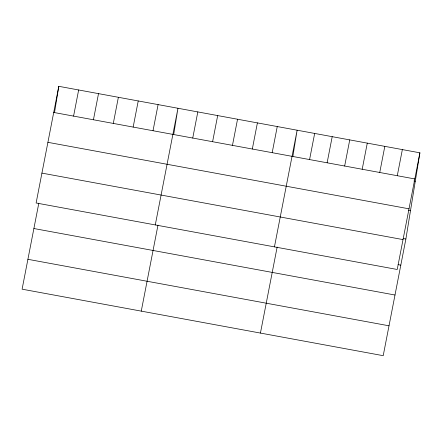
<?xml version="1.0" encoding="UTF-8"?>
<svg xmlns="http://www.w3.org/2000/svg" width="442" height="442" viewBox="0 0 442 442"><rect width="100%" height="100%" fill="white"/><g stroke="black" fill="none" stroke-linecap="round" stroke-linejoin="round"><path stroke-width="0.66" d="M54.499 112.732L58.792 86.317L419.9 152.816L405.883 239.012L383.208 355.683L22.1 289.184L38.813 203.193M173.662 134.677L177.96 108.262L155.28 224.934M292.831 156.617L297.123 130.208L274.443 246.874M58.792 86.317L36.117 202.988L397.22 269.482L419.9 152.816M73.576 116.108L78.654 89.975M93.433 119.765L98.516 93.632M113.296 123.423L118.373 97.29M133.158 127.075L138.236 100.947M153.02 130.733L158.098 104.605M141.263 311.129L157.982 225.133M192.74 138.048L197.817 111.92M212.602 141.705L217.679 115.577M232.464 145.363L237.542 119.235M252.321 149.02L257.404 122.893M272.184 152.678L277.261 126.55M260.432 333.075L277.145 247.078M309.582 159.568L314.665 133.434M327.124 162.794L332.202 136.666M344.661 166.026L349.744 139.893M362.202 169.253L367.28 143.125M379.744 172.485L384.822 146.352M397.281 175.712L402.358 149.584M53.714 112.45L414.823 178.944M413.927 181.01L415.276 181.259M47.907 142.33L409.016 208.823M408.485 210.193L410.507 210.563M403.187 238.514L405.883 239.012M41.924 173.109L403.032 239.603M398.109 264.642L400.806 265.139M33.89 228.525L394.999 295.018M27.907 259.31L389.015 325.804"/></g></svg>
